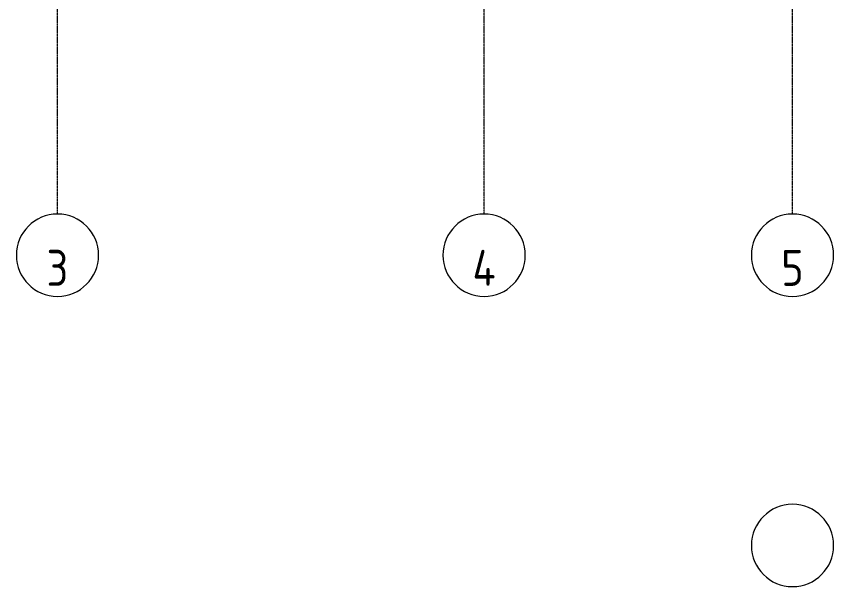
# Model space of a CAD drawing. Header units: millimetres. Extents: x -10178924 to 11692288, y -947381 to 58396.
# Drawn here: x 2600 to 10550, y -378787 to -373244 of the extents above; entities that cross this region are included whole.
import ezdxf

# ---------------------------------------------------------------- set-up
doc = ezdxf.new("R2010")
doc.units = ezdxf.units.MM
doc.linetypes.add('ADSK_Линия сетки', pattern=[25, 20, -2.5, 0, -2.5])
doc.layers.add('Оси', color=253, linetype='Continuous', lineweight=9)
doc.layers.add('ШТРИХОВКА', color=252, linetype='Continuous', lineweight=15)
doc.styles.add('GOST Common', font='GOST_Common.ttf', dxfattribs={"width": 0.9, "height": 350})

# ---------------------------------------------------------------- blocks, each defined once
blk = doc.blocks.new('Ось сетки - Круг_Ø8 мм-8258-План 4-го этажа')
at = {"layer": 'Оси', "lineweight": 20}
for start, end in [(360, 180), (180, 360)]:
    blk.add_arc((0, 0), 4, start, end, dxfattribs=at)
blk = doc.blocks.new('Ось сетки - Круг_Ø8 мм-8258-План подвала')
at = {"layer": 'Оси', "lineweight": 20}
for start, end in [(360, 180), (180, 360)]:
    blk.add_arc((0, 0), 4, start, end, dxfattribs=at)
blk = doc.blocks.new('оси')
at = {"layer": 'Оси', "linetype": 'ADSK_Линия сетки'}
for p, q in [((9500, -2196.5), (9500, 46378)), ((13650, -2196.5), (13650, 23921.3)), ((16650, -2196.5), (16650, 23921.3))]:
    blk.add_line(p, q, dxfattribs=at)
at = {"layer": 'Оси', "lineweight": 20, "xscale": 99.99999999999993, "yscale": 99.99999999999993, "zscale": 99.99999999999993}
for p in [(9500, -2596.5), (13650, -2596.5), (16650, -2596.5)]:
    blk.add_blockref('Ось сетки - Круг_Ø8 мм-8258-План подвала', p, dxfattribs=at)
at = {"layer": 'Оси', "char_height": 350, "attachment_point": 5, "line_spacing_factor": 1.022766, "style": 'GOST Common'}
for s, insert, width in [('\\pxqc,t0.25714,0.51429,0.77143,1.02857,1.28571,1.54286,1.8,2.05714,2.31429,2.57143,2.82857,3.08571,3.34286,3.6,3.85714,4.11429,4.37143,4.62857,4.88571,5.14286,5.4,5.65714,5.91429,6.17143,6.42857,6.68571,6.94286,7.2,7.45714,7.71429,7.97143,8.22857;{3}', (9499.2, -2719.4), 225.9), ('\\pxqc,t0.25714,0.51429,0.77143,1.02857,1.28571,1.54286,1.8,2.05714,2.31429,2.57143,2.82857,3.08571,3.34286,3.6,3.85714,4.11429,4.37143,4.62857,4.88571,5.14286,5.4,5.65714,5.91429,6.17143,6.42857,6.68571,6.94286,7.2,7.45714,7.71429,7.97143,8.22857;{4}', (13649.6, -2719.4), 261.9), ('\\pxqc,t0.25714,0.51429,0.77143,1.02857,1.28571,1.54286,1.8,2.05714,2.31429,2.57143,2.82857,3.08571,3.34286,3.6,3.85714,4.11429,4.37143,4.62857,4.88571,5.14286,5.4,5.65714,5.91429,6.17143,6.42857,6.68571,6.94286,7.2,7.45714,7.71429,7.97143,8.22857;{5}', (16649.2, -2719.4), 232.2)]:
    blk.add_mtext(s, dxfattribs=dict(at, insert=insert, width=width))
blk = doc.blocks.new('4 этаж')
at = {"color": 253}
blk.add_blockref('оси', (-6500.4, -248276.1), dxfattribs=at)
at = {"layer": 'Оси', "lineweight": 20, "xscale": 99.99999999999993, "yscale": 99.99999999999993, "zscale": 99.99999999999993}
blk.add_blockref('Ось сетки - Круг_Ø8 мм-8258-План 4-го этажа', (10149.6, -253693.7), dxfattribs=at)

msp = doc.modelspace()

# ---------------------------------------------------------------- block references
at = {"layer": 'ШТРИХОВКА'}
msp.add_blockref('4 этаж', (0, -124693.3), dxfattribs=at)

doc.saveas('drawing.dxf')
